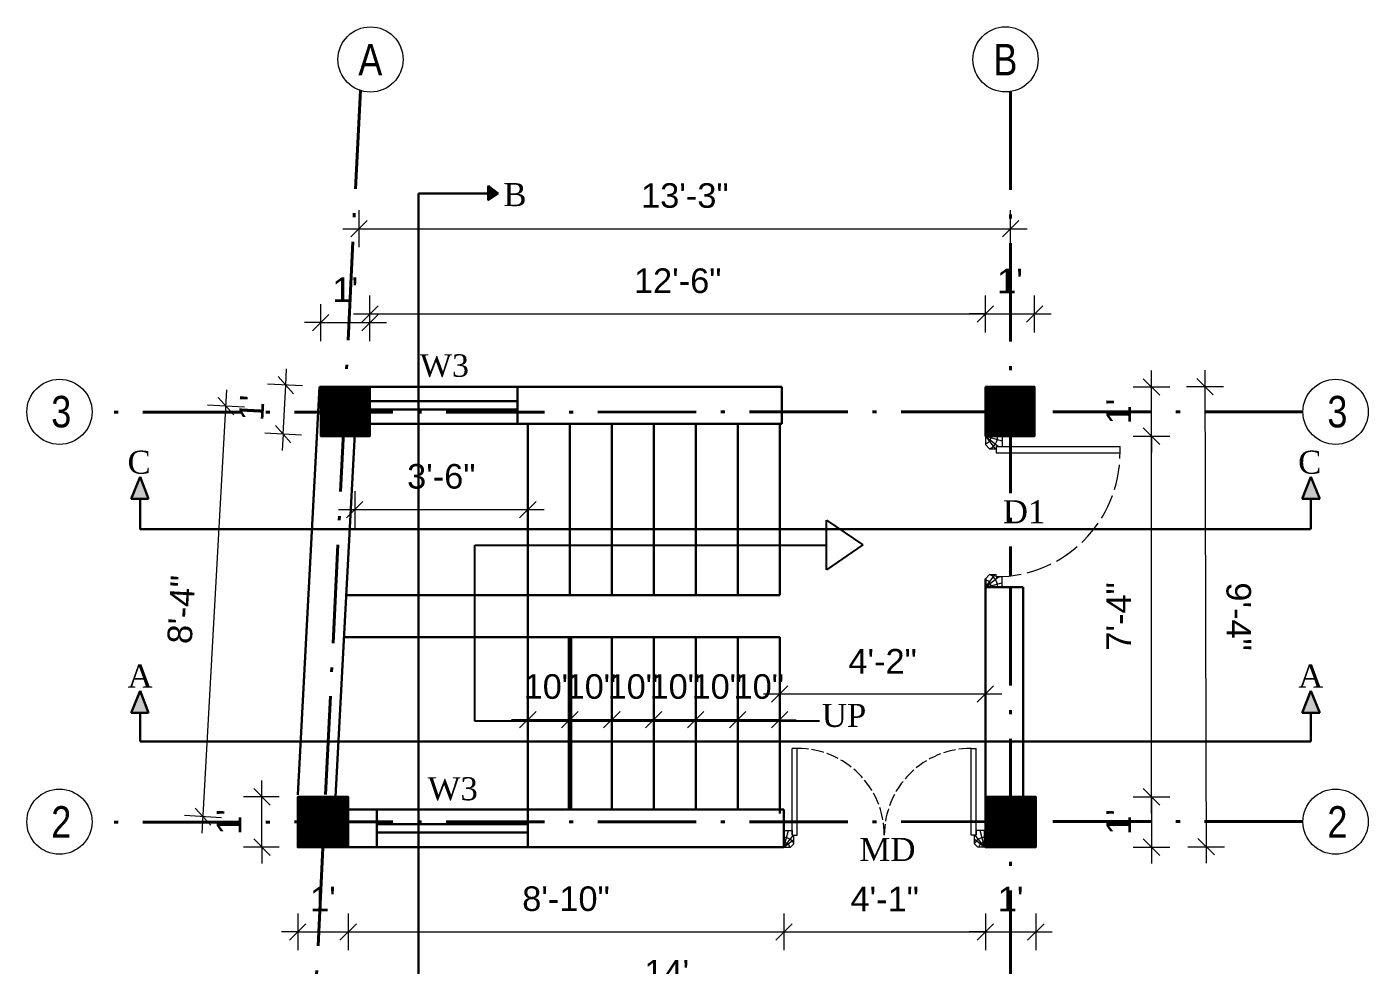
# Model space of a CAD drawing. Header units: inches. Extents: x 45643 to 70559, y -8725 to 1713.
# Drawn here: x 63909.9 to 64237.1, y -4924.6 to -4695.6 of the extents above; entities that cross this region are included whole.
import ezdxf

# ---------------------------------------------------------------- set-up
doc = ezdxf.new("R2010")
doc.units = ezdxf.units.IN
doc.header["$MEASUREMENT"] = 0
for name, pattern in [('ACAD_ISO02W100', [15, 12, -3]), ('ACAD_ISO10W100', [18.5, 12, -3, 0.5, -3]), ('CONTINUA', [0])]:
    doc.linetypes.add(name, pattern=pattern)
for name, color, linetype, lineweight in [('A-Wall', 250, 'Continuous', 40), ('A_Title Text', 105, 'Continuous', 60), ('Dim - internal', 4, 'Continuous', 9), ('Door-window', 150, 'Continuous', 9), ('DW-SEC', 24, 'Continuous', 25), ('ELEVATION', 6, 'Continuous', 30), ('hatch', 30, 'Continuous', 5), ('Text', 7, 'Continuous', 9), ('WALL', 240, 'Continuous', 30)]:
    doc.layers.add(name, color=color, linetype=linetype, lineweight=lineweight)
doc.styles.add('Arial', font='arial.ttf')
doc.styles.add('DIM', font='', dxfattribs={"height": 100})
doc.styles.get("Standard").update_dxf_attribs({"font": 'times.ttf'})
doc.styles.get('DIM').set_extended_font_data('VNI-Helve-Condense')
doc.dimstyles.new('Sudeep', dxfattribs={"dimtxt": 6, "dimasz": 4, "dimexe": 4.5, "dimexo": 4.5, "dimgap": 5, "dimtad": 1, "dimdec": 0, "dimlunit": 4, "dimtxsty": 'Arial', "dimblk": 'OBLIQUE', "dimcen": 250, "dimdle": 4, "dimclrd": 86, "dimclre": 5, "dimclrt": 1, "dimadec": 0, "dimazin": 0, "dimtfac": 1, "dimtdec": 0, "dimtix": 1, "dimtmove": 1, "dimatfit": 3, "dimldrblk": 'OBLIQUE', "dimfxl": 4.5, "dimfxlon": 1, "dimfrac": 2, "dimlwd": 15, "dimlwe": 13, "dimarcsym": 0})

# ---------------------------------------------------------------- blocks, each defined once
blk = doc.blocks.new("D 3'")
at = {"layer": 'Door-window', "linetype": 'Continuous', "ltscale": 0.25}
for p, q in [((3749.64, -16740.96), (3749.64, -16711.46)), ((3751.14, -16711.46), (3749.64, -16711.46)), ((3751.14, -16740.96), (3751.14, -16711.46)), ((3747.14, -16743.51), (3747.14, -16739.51)), ((3747.14, -16739.51), (3749.64, -16739.51)), ((3749.64, -16740.96), (3751.14, -16740.96)), ((3750.14, -16742.51), (3750.14, -16740.96)), ((3780.14, -16742.51), (3780.14, -16740.96)), ((3780.64, -16740.96), (3780.14, -16740.96)), ((3783.14, -16739.51), (3780.64, -16739.51)), ((3780.64, -16739.51), (3780.64, -16740.96)), ((3783.14, -16743.51), (3783.14, -16739.51)), ((3747.14, -16743.51), (3749.14, -16743.51)), ((3749.14, -16743.51), (3750.14, -16742.51)), ((3781.14, -16743.51), (3780.14, -16742.51)), ((3783.14, -16743.51), (3781.14, -16743.51))]:
    blk.add_line(p, q, dxfattribs=at)
at = {"layer": 'Door-window', "linetype": 'ACAD_ISO02W100', "ltscale": 0.5}
blk.add_arc((3751.14, -16740.96), 29.5, 0, 90, dxfattribs=at)
at = {"layer": 'hatch', "color": 8}
for p, q in [((3747.14, -16743.51), (3748.23, -16739.5)), ((3747.14, -16743.51), (3749.64, -16740.37)), ((3747.14, -16743.51), (3750.14, -16741.17)), ((3783.14, -16743.51), (3780.14, -16741.17)), ((3783.14, -16743.51), (3780.64, -16740.37)), ((3783.14, -16743.51), (3782.06, -16739.5))]:
    blk.add_line(p, q, dxfattribs=at)
for centre, radius, start, end in [((3747.4, -16743.58), 2.93, 20.9872, 95.0825), ((3782.88, -16743.58), 2.93, 84.9175, 159.0128), ((3747.43, -16743.63), 1.42, 5.1372, 101.4864), ((3782.86, -16743.63), 1.42, 78.5136, 174.8628)]:
    blk.add_arc(centre, radius, start, end, dxfattribs=at)
blk = doc.blocks.new('A$C6FA92B9D')
at = {"layer": 'Door-window', "linetype": 'Continuous', "ltscale": 0.25}
for p, q in [((20.8, 46), (0, 46)), ((0, 44.8), (0, 46)), ((19.64, 48), (19.64, 46)), ((23.64, 48), (19.64, 48)), ((23.64, 48), (19.64, 48)), ((19.64, 46), (20.8, 46)), ((20.8, 46), (20.8, 45.6)), ((20.8, 46), (20.8, 44.8)), ((22.84, 45.6), (20.8, 45.6)), ((23.64, 46.4), (22.84, 45.6)), ((23.64, 48), (23.64, 46.4)), ((20.8, 44.8), (0, 44.8)), ((20.8, 3.2), (0, 3.2)), ((0, 3.2), (0, 2)), ((20.8, 2), (0, 2)), ((19.64, 2), (20.8, 2)), ((19.64, 0), (19.64, 2)), ((23.64, 0), (19.64, 0)), ((23.64, 0), (19.64, 0)), ((20.8, 2), (20.8, 3.2)), ((20.8, 2), (20.8, 2.4)), ((22.84, 2.4), (20.8, 2.4)), ((23.64, 1.6), (22.84, 2.4)), ((23.64, 0), (23.64, 1.6))]:
    blk.add_line(p, q, dxfattribs=at)
at = {"layer": 'Door-window', "linetype": 'ACAD_ISO02W100', "ltscale": 0.25}
for centre, start, end in [((20.8, 44.8), 180, 270), ((20.8, 3.2), 90, 180)]:
    blk.add_arc(centre, 20.8, start, end, dxfattribs=at)
at = {"layer": 'hatch', "color": 8}
for p, q in [((23.64, 48), (19.64, 46.92)), ((23.64, 48), (20.8, 45.74)), ((23.64, 48), (21.77, 45.6)), ((23.64, 0), (19.64, 1.08)), ((23.64, 0), (20.8, 2.26)), ((23.64, 0), (21.77, 2.4))]:
    blk.add_line(p, q, dxfattribs=at)
for centre, radius, start, end in [((23.7, 47.79), 2.35, 174.9175, 249.0128), ((23.74, 47.77), 1.13, 168.5136, 264.8628), ((23.7, 0.21), 2.35, 110.9872, 185.0825), ((23.74, 0.23), 1.13, 95.1372, 191.4864)]:
    blk.add_arc(centre, radius, start, end, dxfattribs=at)
blk = doc.blocks.new('_Oblique')
at = {"color": 0, "linetype": 'ByBlock', "lineweight": -2}
blk.add_line((-0.5, -0.5), (0.5, 0.5), dxfattribs=at)
blk = doc.blocks.new('*D1093')
at = {"layer": 'A_Title Text', "color": 86, "lineweight": 15, "transparency": 16777216}
for p, q in [((62732.75, -4946.24), (62732.75, -4942.24)), ((62732.75, -4958.53), (62732.75, -4946.24)), ((62732.75, -4958.53), (62732.75, -4962.53))]:
    blk.add_line(p, q, dxfattribs=at)
at = {"layer": 'A_Title Text', "color": 5, "lineweight": 13, "transparency": 16777216}
for p, q in [((62737, -4946.24), (62728.25, -4946.24)), ((62737, -4958.53), (62728.25, -4958.53))]:
    blk.add_line(p, q, dxfattribs=at)
at = {"layer": 'Defpoints', "color": 0, "transparency": 16777216}
for p in [(62732.75, -4946.24), (62741.5, -4946.24), (62741.5, -4958.53)]:
    blk.add_point(p, dxfattribs=at)
at = {"layer": 'A_Title Text', "color": 86, "lineweight": 15, "transparency": 16777216, "xscale": 4, "yscale": 4, "zscale": 4}
for p, rotation in [((62732.75, -4946.24), 270), ((62732.75, -4958.53), 90)]:
    blk.add_blockref('_Oblique', p, dxfattribs=dict(at, rotation=rotation))
at = {"layer": 'A_Title Text', "color": 1, "transparency": 16777216, "insert": (62724.74, -4952.38), "char_height": 6, "attachment_point": 5, "rotation": 90, "style": 'Arial'}
blk.add_mtext("1'", dxfattribs=at)
blk = doc.blocks.new('*D1094')
at = {"layer": 'A_Title Text', "color": 86, "lineweight": 15, "transparency": 16777216}
blk.add_line((62718.15, -4955.08), (62724.21, -4846.95), dxfattribs=at)
at = {"layer": 'A_Title Text', "color": 5, "lineweight": 13, "transparency": 16777216}
for p, q in [((62728.48, -4851.19), (62719.5, -4850.69)), ((62722.87, -4951.34), (62713.88, -4950.83))]:
    blk.add_line(p, q, dxfattribs=at)
at = {"layer": 'Defpoints', "color": 0, "transparency": 16777216}
for p in [(62723.99, -4850.94), (62747.11, -4852.24), (62741.5, -4952.38)]:
    blk.add_point(p, dxfattribs=at)
at = {"layer": 'A_Title Text', "color": 86, "lineweight": 15, "transparency": 16777216, "xscale": 4, "yscale": 4, "zscale": 4}
for p, rotation in [((62723.99, -4850.94), 86.79162191702102), ((62718.38, -4951.09), 266.791621917021)]:
    blk.add_blockref('_Oblique', p, dxfattribs=dict(at, rotation=rotation))
at = {"layer": 'A_Title Text', "color": 1, "transparency": 16777216, "insert": (62713.13, -4900.56), "char_height": 6, "attachment_point": 5, "rotation": 86.7916, "style": 'Arial'}
blk.add_mtext('8\'-4"', dxfattribs=at)
blk = doc.blocks.new('*D1095')
at = {"layer": 'A_Title Text', "color": 5, "lineweight": 13, "transparency": 16777216}
for p, q in [((62756.46, -4812.13), (62756.46, -4803.13)), ((62915.38, -4812.13), (62915.38, -4803.13))]:
    blk.add_line(p, q, dxfattribs=at)
at = {"layer": 'A_Title Text', "color": 86, "lineweight": 15, "transparency": 16777216}
blk.add_line((62752.46, -4807.63), (62919.38, -4807.63), dxfattribs=at)
at = {"layer": 'Defpoints', "color": 0, "transparency": 16777216}
for p in [(62915.38, -4807.63), (62756.46, -4838), (62915.38, -4838)]:
    blk.add_point(p, dxfattribs=at)
at = {"layer": 'A_Title Text', "color": 86, "lineweight": 15, "transparency": 16777216, "xscale": 4, "yscale": 4, "zscale": 4, "rotation": 180}
blk.add_blockref('_Oblique', (62756.46, -4807.63), dxfattribs=at)
at = {"layer": 'A_Title Text', "color": 86, "lineweight": 15, "transparency": 16777216, "xscale": 4, "yscale": 4, "zscale": 4}
blk.add_blockref('_Oblique', (62915.38, -4807.63), dxfattribs=at)
at = {"layer": 'A_Title Text', "color": 1, "transparency": 16777216, "insert": (62835.92, -4799.56), "char_height": 6, "attachment_point": 5, "style": 'Arial'}
blk.add_mtext('13\'-3"', dxfattribs=at)
blk = doc.blocks.new('*D1096')
at = {"layer": 'A_Title Text', "color": 86, "lineweight": 15, "transparency": 16777216}
for p, q in [((62949.74, -4946.24), (62949.74, -4942.24)), ((62949.74, -4946.24), (62949.74, -4958.53)), ((62949.74, -4958.53), (62949.74, -4962.53))]:
    blk.add_line(p, q, dxfattribs=at)
at = {"layer": 'A_Title Text', "color": 5, "lineweight": 13, "transparency": 16777216}
for p, q in [((62945.24, -4946.24), (62954.24, -4946.24)), ((62945.24, -4958.53), (62954.24, -4958.53))]:
    blk.add_line(p, q, dxfattribs=at)
at = {"layer": 'Defpoints', "color": 0, "transparency": 16777216}
for p in [(62921.52, -4946.24), (62921.52, -4958.53), (62949.74, -4958.53)]:
    blk.add_point(p, dxfattribs=at)
at = {"layer": 'A_Title Text', "color": 86, "lineweight": 15, "transparency": 16777216, "xscale": 4, "yscale": 4, "zscale": 4}
for p, rotation in [((62949.74, -4946.24), 270), ((62949.74, -4958.53), 90)]:
    blk.add_blockref('_Oblique', p, dxfattribs=dict(at, rotation=rotation))
at = {"layer": 'A_Title Text', "color": 1, "transparency": 16777216, "insert": (62941.73, -4952.38), "char_height": 6, "attachment_point": 5, "rotation": 90, "style": 'Arial'}
blk.add_mtext("1'", dxfattribs=at)
blk = doc.blocks.new('*D1097')
at = {"layer": 'A_Title Text', "color": 5, "lineweight": 13, "transparency": 16777216}
for p, q in [((62741.5, -4974.7), (62741.5, -4983.7)), ((62753.79, -4974.7), (62753.79, -4983.7))]:
    blk.add_line(p, q, dxfattribs=at)
at = {"layer": 'A_Title Text', "color": 86, "lineweight": 15, "transparency": 16777216}
for p, q in [((62741.5, -4979.2), (62737.5, -4979.2)), ((62741.5, -4979.2), (62753.79, -4979.2)), ((62753.79, -4979.2), (62757.79, -4979.2))]:
    blk.add_line(p, q, dxfattribs=at)
at = {"layer": 'Defpoints', "color": 0, "transparency": 16777216}
for p in [(62741.5, -4958.53), (62753.79, -4958.53), (62753.79, -4979.2)]:
    blk.add_point(p, dxfattribs=at)
at = {"layer": 'A_Title Text', "color": 86, "lineweight": 15, "transparency": 16777216, "xscale": 4, "yscale": 4, "zscale": 4}
blk.add_blockref('_Oblique', (62741.5, -4979.2), dxfattribs=at)
at = {"layer": 'A_Title Text', "color": 86, "lineweight": 15, "transparency": 16777216, "xscale": 4, "yscale": 4, "zscale": 4, "rotation": 180}
blk.add_blockref('_Oblique', (62753.79, -4979.2), dxfattribs=at)
at = {"layer": 'A_Title Text', "color": 1, "transparency": 16777216, "insert": (62747.64, -4971.19), "char_height": 6, "attachment_point": 5, "style": 'Arial'}
blk.add_mtext("1'", dxfattribs=at)
blk = doc.blocks.new('*D1098')
at = {"layer": 'A_Title Text', "color": 5, "lineweight": 13, "transparency": 16777216}
for p, q in [((62753.79, -4974.7), (62753.79, -4983.7)), ((62860.08, -4974.7), (62860.08, -4983.7))]:
    blk.add_line(p, q, dxfattribs=at)
at = {"layer": 'A_Title Text', "color": 86, "lineweight": 15, "transparency": 16777216}
blk.add_line((62749.79, -4979.2), (62864.08, -4979.2), dxfattribs=at)
at = {"layer": 'Defpoints', "color": 0, "transparency": 16777216}
for p in [(62753.79, -4958.53), (62860.08, -4958.53), (62860.08, -4979.2)]:
    blk.add_point(p, dxfattribs=at)
at = {"layer": 'A_Title Text', "color": 86, "lineweight": 15, "transparency": 16777216, "xscale": 4, "yscale": 4, "zscale": 4, "rotation": 180}
blk.add_blockref('_Oblique', (62753.79, -4979.2), dxfattribs=at)
at = {"layer": 'A_Title Text', "color": 86, "lineweight": 15, "transparency": 16777216, "xscale": 4, "yscale": 4, "zscale": 4}
blk.add_blockref('_Oblique', (62860.08, -4979.2), dxfattribs=at)
at = {"layer": 'A_Title Text', "color": 1, "transparency": 16777216, "insert": (62806.93, -4971.14), "char_height": 6, "attachment_point": 5, "style": 'Arial'}
blk.add_mtext('8\'-10"', dxfattribs=at)
blk = doc.blocks.new('*D1099')
at = {"layer": 'A_Title Text', "color": 5, "lineweight": 13, "transparency": 16777216}
for p, q in [((62860.08, -4974.7), (62860.08, -4983.7)), ((62909.23, -4974.7), (62909.23, -4983.7))]:
    blk.add_line(p, q, dxfattribs=at)
at = {"layer": 'A_Title Text', "color": 86, "lineweight": 15, "transparency": 16777216}
blk.add_line((62856.08, -4979.2), (62913.23, -4979.2), dxfattribs=at)
at = {"layer": 'Defpoints', "color": 0, "transparency": 16777216}
for p in [(62860.08, -4958.53), (62909.23, -4958.53), (62909.23, -4979.2)]:
    blk.add_point(p, dxfattribs=at)
at = {"layer": 'A_Title Text', "color": 86, "lineweight": 15, "transparency": 16777216, "xscale": 4, "yscale": 4, "zscale": 4, "rotation": 180}
blk.add_blockref('_Oblique', (62860.08, -4979.2), dxfattribs=at)
at = {"layer": 'A_Title Text', "color": 86, "lineweight": 15, "transparency": 16777216, "xscale": 4, "yscale": 4, "zscale": 4}
blk.add_blockref('_Oblique', (62909.23, -4979.2), dxfattribs=at)
at = {"layer": 'A_Title Text', "color": 1, "transparency": 16777216, "insert": (62884.66, -4971.19), "char_height": 6, "attachment_point": 5, "style": 'Arial'}
blk.add_mtext('4\'-1"', dxfattribs=at)
blk = doc.blocks.new('*D1100')
at = {"layer": 'A_Title Text', "color": 5, "lineweight": 13, "transparency": 16777216}
for p, q in [((62909.23, -4974.7), (62909.23, -4983.7)), ((62921.52, -4974.7), (62921.52, -4983.7))]:
    blk.add_line(p, q, dxfattribs=at)
at = {"layer": 'A_Title Text', "color": 86, "lineweight": 15, "transparency": 16777216}
for p, q in [((62909.23, -4979.2), (62905.23, -4979.2)), ((62909.23, -4979.2), (62921.52, -4979.2)), ((62921.52, -4979.2), (62925.52, -4979.2))]:
    blk.add_line(p, q, dxfattribs=at)
at = {"layer": 'Defpoints', "color": 0, "transparency": 16777216}
for p in [(62909.23, -4958.53), (62921.52, -4958.53), (62921.52, -4979.2)]:
    blk.add_point(p, dxfattribs=at)
at = {"layer": 'A_Title Text', "color": 86, "lineweight": 15, "transparency": 16777216, "xscale": 4, "yscale": 4, "zscale": 4}
blk.add_blockref('_Oblique', (62909.23, -4979.2), dxfattribs=at)
at = {"layer": 'A_Title Text', "color": 86, "lineweight": 15, "transparency": 16777216, "xscale": 4, "yscale": 4, "zscale": 4, "rotation": 180}
blk.add_blockref('_Oblique', (62921.52, -4979.2), dxfattribs=at)
at = {"layer": 'A_Title Text', "color": 1, "transparency": 16777216, "insert": (62915.38, -4971.19), "char_height": 6, "attachment_point": 5, "style": 'Arial'}
blk.add_mtext("1'", dxfattribs=at)
blk = doc.blocks.new('*D1101')
at = {"layer": 'A_Title Text', "color": 5, "lineweight": 13, "transparency": 16777216}
for p, q in [((62747.64, -4992.55), (62747.64, -5001.55)), ((62915.38, -4992.55), (62915.38, -5001.55))]:
    blk.add_line(p, q, dxfattribs=at)
at = {"layer": 'A_Title Text', "color": 86, "lineweight": 15, "transparency": 16777216}
blk.add_line((62919.38, -4997.05), (62743.64, -4997.05), dxfattribs=at)
at = {"layer": 'Defpoints', "color": 0, "transparency": 16777216}
for p in [(62747.64, -4958.53), (62915.38, -4958.53), (62747.64, -4997.05)]:
    blk.add_point(p, dxfattribs=at)
at = {"layer": 'A_Title Text', "color": 86, "lineweight": 15, "transparency": 16777216, "xscale": 4, "yscale": 4, "zscale": 4, "rotation": 180.0000000000006}
blk.add_blockref('_Oblique', (62747.64, -4997.05), dxfattribs=at)
at = {"layer": 'A_Title Text', "color": 86, "lineweight": 15, "transparency": 16777216, "xscale": 4, "yscale": 4, "zscale": 4}
blk.add_blockref('_Oblique', (62915.38, -4997.05), dxfattribs=at)
at = {"layer": 'A_Title Text', "color": 1, "transparency": 16777216, "insert": (62831.51, -4989.04), "char_height": 6, "attachment_point": 5, "style": 'Arial'}
blk.add_mtext("14'", dxfattribs=at)
blk = doc.blocks.new('*D1102')
at = {"layer": 'A_Title Text', "color": 5, "lineweight": 13, "transparency": 16777216}
for p, q in [((62859.06, -4921.18), (62859.06, -4916.68)), ((62909.23, -4921.18), (62909.23, -4916.68))]:
    blk.add_line(p, q, dxfattribs=at)
at = {"layer": 'A_Title Text', "color": 86, "lineweight": 15, "transparency": 16777216}
blk.add_line((62913.23, -4921.18), (62855.06, -4921.18), dxfattribs=at)
at = {"layer": 'Defpoints', "color": 0, "transparency": 16777216}
for p in [(62859.06, -4921.18), (62859.06, -4921.18), (62909.23, -4921.18)]:
    blk.add_point(p, dxfattribs=at)
at = {"layer": 'A_Title Text', "color": 86, "lineweight": 15, "transparency": 16777216, "xscale": 4, "yscale": 4, "zscale": 4, "rotation": 180}
blk.add_blockref('_Oblique', (62859.06, -4921.18), dxfattribs=at)
at = {"layer": 'A_Title Text', "color": 86, "lineweight": 15, "transparency": 16777216, "xscale": 4, "yscale": 4, "zscale": 4}
blk.add_blockref('_Oblique', (62909.23, -4921.18), dxfattribs=at)
at = {"layer": 'A_Title Text', "color": 1, "transparency": 16777216, "insert": (62884.15, -4913.17), "char_height": 6, "attachment_point": 5, "style": 'Arial'}
blk.add_mtext('4\'-2"', dxfattribs=at)
blk = doc.blocks.new('*D1087')
at = {"layer": 'A_Title Text', "color": 5, "lineweight": 13, "transparency": 16777216}
for p, q in [((62848.82, -4927.44), (62848.82, -4922.94)), ((62859.06, -4927.44), (62859.06, -4922.94))]:
    blk.add_line(p, q, dxfattribs=at)
at = {"layer": 'A_Title Text', "color": 86, "lineweight": 15, "transparency": 16777216}
for p, q in [((62848.82, -4927.44), (62844.82, -4927.44)), ((62859.06, -4927.44), (62848.82, -4927.44)), ((62859.06, -4927.44), (62863.06, -4927.44))]:
    blk.add_line(p, q, dxfattribs=at)
at = {"layer": 'Defpoints', "color": 0, "transparency": 16777216}
for p in [(62848.82, -4927.44), (62848.82, -4927.44), (62859.06, -4927.44)]:
    blk.add_point(p, dxfattribs=at)
at = {"layer": 'A_Title Text', "color": 86, "lineweight": 15, "transparency": 16777216, "xscale": 4, "yscale": 4, "zscale": 4}
blk.add_blockref('_Oblique', (62848.82, -4927.44), dxfattribs=at)
at = {"layer": 'A_Title Text', "color": 86, "lineweight": 15, "transparency": 16777216, "xscale": 4, "yscale": 4, "zscale": 4, "rotation": 180}
blk.add_blockref('_Oblique', (62859.06, -4927.44), dxfattribs=at)
at = {"layer": 'A_Title Text', "color": 1, "transparency": 16777216, "insert": (62853.94, -4919.37), "char_height": 6, "attachment_point": 5, "style": 'Arial'}
blk.add_mtext('10"', dxfattribs=at)
blk = doc.blocks.new('*D1088')
at = {"layer": 'A_Title Text', "color": 5, "lineweight": 13, "transparency": 16777216}
for p, q in [((62838.58, -4927.44), (62838.58, -4922.94)), ((62848.82, -4927.44), (62848.82, -4922.94))]:
    blk.add_line(p, q, dxfattribs=at)
at = {"layer": 'A_Title Text', "color": 86, "lineweight": 15, "transparency": 16777216}
for p, q in [((62838.58, -4927.44), (62834.58, -4927.44)), ((62848.82, -4927.44), (62838.58, -4927.44)), ((62848.82, -4927.44), (62852.82, -4927.44))]:
    blk.add_line(p, q, dxfattribs=at)
at = {"layer": 'Defpoints', "color": 0, "transparency": 16777216}
for p in [(62838.58, -4927.44), (62838.58, -4928.59), (62848.82, -4927.44)]:
    blk.add_point(p, dxfattribs=at)
at = {"layer": 'A_Title Text', "color": 86, "lineweight": 15, "transparency": 16777216, "xscale": 4, "yscale": 4, "zscale": 4}
blk.add_blockref('_Oblique', (62838.58, -4927.44), dxfattribs=at)
at = {"layer": 'A_Title Text', "color": 86, "lineweight": 15, "transparency": 16777216, "xscale": 4, "yscale": 4, "zscale": 4, "rotation": 180}
blk.add_blockref('_Oblique', (62848.82, -4927.44), dxfattribs=at)
at = {"layer": 'A_Title Text', "color": 1, "transparency": 16777216, "insert": (62843.7, -4919.37), "char_height": 6, "attachment_point": 5, "style": 'Arial'}
blk.add_mtext('10"', dxfattribs=at)
blk = doc.blocks.new('*D1089')
at = {"layer": 'A_Title Text', "color": 5, "lineweight": 13, "transparency": 16777216}
for p, q in [((62828.34, -4927.44), (62828.34, -4922.94)), ((62838.58, -4927.44), (62838.58, -4922.94))]:
    blk.add_line(p, q, dxfattribs=at)
at = {"layer": 'A_Title Text', "color": 86, "lineweight": 15, "transparency": 16777216}
for p, q in [((62828.34, -4927.44), (62824.34, -4927.44)), ((62838.58, -4927.44), (62828.34, -4927.44)), ((62838.58, -4927.44), (62842.58, -4927.44))]:
    blk.add_line(p, q, dxfattribs=at)
at = {"layer": 'Defpoints', "color": 0, "transparency": 16777216}
for p in [(62828.34, -4927.44), (62828.34, -4928.59), (62838.58, -4928.59)]:
    blk.add_point(p, dxfattribs=at)
at = {"layer": 'A_Title Text', "color": 86, "lineweight": 15, "transparency": 16777216, "xscale": 4, "yscale": 4, "zscale": 4}
blk.add_blockref('_Oblique', (62828.34, -4927.44), dxfattribs=at)
at = {"layer": 'A_Title Text', "color": 86, "lineweight": 15, "transparency": 16777216, "xscale": 4, "yscale": 4, "zscale": 4, "rotation": 180}
blk.add_blockref('_Oblique', (62838.58, -4927.44), dxfattribs=at)
at = {"layer": 'A_Title Text', "color": 1, "transparency": 16777216, "insert": (62833.46, -4919.37), "char_height": 6, "attachment_point": 5, "style": 'Arial'}
blk.add_mtext('10"', dxfattribs=at)
blk = doc.blocks.new('*D1090')
at = {"layer": 'A_Title Text', "color": 5, "lineweight": 13, "transparency": 16777216}
for p, q in [((62818.1, -4927.44), (62818.1, -4922.94)), ((62828.34, -4927.44), (62828.34, -4922.94))]:
    blk.add_line(p, q, dxfattribs=at)
at = {"layer": 'A_Title Text', "color": 86, "lineweight": 15, "transparency": 16777216}
for p, q in [((62818.1, -4927.44), (62814.1, -4927.44)), ((62828.34, -4927.44), (62818.1, -4927.44)), ((62828.34, -4927.44), (62832.34, -4927.44))]:
    blk.add_line(p, q, dxfattribs=at)
at = {"layer": 'Defpoints', "color": 0, "transparency": 16777216}
for p in [(62818.1, -4927.44), (62818.1, -4928.59), (62828.34, -4928.59)]:
    blk.add_point(p, dxfattribs=at)
at = {"layer": 'A_Title Text', "color": 86, "lineweight": 15, "transparency": 16777216, "xscale": 4, "yscale": 4, "zscale": 4}
blk.add_blockref('_Oblique', (62818.1, -4927.44), dxfattribs=at)
at = {"layer": 'A_Title Text', "color": 86, "lineweight": 15, "transparency": 16777216, "xscale": 4, "yscale": 4, "zscale": 4, "rotation": 180}
blk.add_blockref('_Oblique', (62828.34, -4927.44), dxfattribs=at)
at = {"layer": 'A_Title Text', "color": 1, "transparency": 16777216, "insert": (62823.22, -4919.37), "char_height": 6, "attachment_point": 5, "style": 'Arial'}
blk.add_mtext('10"', dxfattribs=at)
blk = doc.blocks.new('*D1091')
at = {"layer": 'A_Title Text', "color": 5, "lineweight": 13, "transparency": 16777216}
for p, q in [((62807.86, -4927.44), (62807.86, -4922.94)), ((62818.1, -4927.44), (62818.1, -4922.94))]:
    blk.add_line(p, q, dxfattribs=at)
at = {"layer": 'A_Title Text', "color": 86, "lineweight": 15, "transparency": 16777216}
for p, q in [((62807.86, -4927.44), (62803.86, -4927.44)), ((62818.1, -4927.44), (62807.86, -4927.44)), ((62818.1, -4927.44), (62822.1, -4927.44))]:
    blk.add_line(p, q, dxfattribs=at)
at = {"layer": 'Defpoints', "color": 0, "transparency": 16777216}
for p in [(62807.86, -4927.44), (62807.86, -4928.59), (62818.1, -4928.59)]:
    blk.add_point(p, dxfattribs=at)
at = {"layer": 'A_Title Text', "color": 86, "lineweight": 15, "transparency": 16777216, "xscale": 4, "yscale": 4, "zscale": 4}
blk.add_blockref('_Oblique', (62807.86, -4927.44), dxfattribs=at)
at = {"layer": 'A_Title Text', "color": 86, "lineweight": 15, "transparency": 16777216, "xscale": 4, "yscale": 4, "zscale": 4, "rotation": 180}
blk.add_blockref('_Oblique', (62818.1, -4927.44), dxfattribs=at)
at = {"layer": 'A_Title Text', "color": 1, "transparency": 16777216, "insert": (62812.98, -4919.37), "char_height": 6, "attachment_point": 5, "style": 'Arial'}
blk.add_mtext('10"', dxfattribs=at)
blk = doc.blocks.new('*D1092')
at = {"layer": 'A_Title Text', "color": 5, "lineweight": 13, "transparency": 16777216}
for p, q in [((62797.62, -4927.44), (62797.62, -4922.94)), ((62807.86, -4927.44), (62807.86, -4922.94))]:
    blk.add_line(p, q, dxfattribs=at)
at = {"layer": 'A_Title Text', "color": 86, "lineweight": 15, "transparency": 16777216}
for p, q in [((62797.62, -4927.44), (62793.62, -4927.44)), ((62807.86, -4927.44), (62797.62, -4927.44)), ((62807.86, -4927.44), (62811.86, -4927.44))]:
    blk.add_line(p, q, dxfattribs=at)
at = {"layer": 'Defpoints', "color": 0, "transparency": 16777216}
for p in [(62797.62, -4927.44), (62797.62, -4928.59), (62807.86, -4928.59)]:
    blk.add_point(p, dxfattribs=at)
at = {"layer": 'A_Title Text', "color": 86, "lineweight": 15, "transparency": 16777216, "xscale": 4, "yscale": 4, "zscale": 4}
blk.add_blockref('_Oblique', (62797.62, -4927.44), dxfattribs=at)
at = {"layer": 'A_Title Text', "color": 86, "lineweight": 15, "transparency": 16777216, "xscale": 4, "yscale": 4, "zscale": 4, "rotation": 180}
blk.add_blockref('_Oblique', (62807.86, -4927.44), dxfattribs=at)
at = {"layer": 'A_Title Text', "color": 1, "transparency": 16777216, "insert": (62802.74, -4919.37), "char_height": 6, "attachment_point": 5, "style": 'Arial'}
blk.add_mtext('10"', dxfattribs=at)
blk = doc.blocks.new('*D1103')
at = {"layer": 'A_Title Text', "color": 5, "lineweight": 13, "transparency": 16777216}
for p, q in [((62747.11, -4835.03), (62747.11, -4826.03)), ((62759.11, -4835.03), (62759.11, -4826.03))]:
    blk.add_line(p, q, dxfattribs=at)
at = {"layer": 'A_Title Text', "color": 86, "lineweight": 15, "transparency": 16777216}
for p, q in [((62747.11, -4830.53), (62743.11, -4830.53)), ((62747.11, -4830.53), (62759.11, -4830.53)), ((62759.11, -4830.53), (62763.11, -4830.53))]:
    blk.add_line(p, q, dxfattribs=at)
at = {"layer": 'Defpoints', "color": 0, "transparency": 16777216}
for p in [(62759.11, -4830.53), (62747.11, -4846.24), (62759.11, -4846.24)]:
    blk.add_point(p, dxfattribs=at)
at = {"layer": 'A_Title Text', "color": 86, "lineweight": 15, "transparency": 16777216, "xscale": 4, "yscale": 4, "zscale": 4}
blk.add_blockref('_Oblique', (62747.11, -4830.53), dxfattribs=at)
at = {"layer": 'A_Title Text', "color": 86, "lineweight": 15, "transparency": 16777216, "xscale": 4, "yscale": 4, "zscale": 4, "rotation": 180}
blk.add_blockref('_Oblique', (62759.11, -4830.53), dxfattribs=at)
at = {"layer": 'A_Title Text', "color": 1, "transparency": 16777216, "insert": (62753.11, -4822.52), "char_height": 6, "attachment_point": 5, "style": 'Arial'}
blk.add_mtext("1'", dxfattribs=at)
blk = doc.blocks.new('*D1104')
at = {"layer": 'A_Title Text', "color": 5, "lineweight": 13, "transparency": 16777216}
for p, q in [((62759.11, -4832.91), (62759.11, -4823.91)), ((62909.23, -4832.91), (62909.23, -4823.91))]:
    blk.add_line(p, q, dxfattribs=at)
at = {"layer": 'A_Title Text', "color": 86, "lineweight": 15, "transparency": 16777216}
blk.add_line((62755.11, -4828.41), (62913.23, -4828.41), dxfattribs=at)
at = {"layer": 'Defpoints', "color": 0, "transparency": 16777216}
for p in [(62909.23, -4828.41), (62759.11, -4846.24), (62909.23, -4846.24)]:
    blk.add_point(p, dxfattribs=at)
at = {"layer": 'A_Title Text', "color": 86, "lineweight": 15, "transparency": 16777216, "xscale": 4, "yscale": 4, "zscale": 4, "rotation": 180}
blk.add_blockref('_Oblique', (62759.11, -4828.41), dxfattribs=at)
at = {"layer": 'A_Title Text', "color": 86, "lineweight": 15, "transparency": 16777216, "xscale": 4, "yscale": 4, "zscale": 4}
blk.add_blockref('_Oblique', (62909.23, -4828.41), dxfattribs=at)
at = {"layer": 'A_Title Text', "color": 1, "transparency": 16777216, "insert": (62834.17, -4820.35), "char_height": 6, "attachment_point": 5, "style": 'Arial'}
blk.add_mtext('12\'-6"', dxfattribs=at)
blk = doc.blocks.new('*D1105')
at = {"layer": 'A_Title Text', "color": 5, "lineweight": 13, "transparency": 16777216}
for p, q in [((62909.23, -4832.91), (62909.23, -4823.91)), ((62921.23, -4832.91), (62921.23, -4823.91))]:
    blk.add_line(p, q, dxfattribs=at)
at = {"layer": 'A_Title Text', "color": 86, "lineweight": 15, "transparency": 16777216}
for p, q in [((62909.23, -4828.41), (62905.23, -4828.41)), ((62909.23, -4828.41), (62921.23, -4828.41)), ((62921.23, -4828.41), (62925.23, -4828.41))]:
    blk.add_line(p, q, dxfattribs=at)
at = {"layer": 'Defpoints', "color": 0, "transparency": 16777216}
for p in [(62921.23, -4828.41), (62909.23, -4846.24), (62921.23, -4846.24)]:
    blk.add_point(p, dxfattribs=at)
at = {"layer": 'A_Title Text', "color": 86, "lineweight": 15, "transparency": 16777216, "xscale": 4, "yscale": 4, "zscale": 4}
blk.add_blockref('_Oblique', (62909.23, -4828.41), dxfattribs=at)
at = {"layer": 'A_Title Text', "color": 86, "lineweight": 15, "transparency": 16777216, "xscale": 4, "yscale": 4, "zscale": 4, "rotation": 180}
blk.add_blockref('_Oblique', (62921.23, -4828.41), dxfattribs=at)
at = {"layer": 'A_Title Text', "color": 1, "transparency": 16777216, "insert": (62915.23, -4820.4), "char_height": 6, "attachment_point": 5, "style": 'Arial'}
blk.add_mtext("1'", dxfattribs=at)
blk = doc.blocks.new('*D1106')
at = {"layer": 'A_Title Text', "color": 86, "lineweight": 15, "transparency": 16777216}
for p, q in [((62738.58, -4845.78), (62738.79, -4841.79)), ((62737.94, -4857.75), (62738.58, -4845.78)), ((62737.94, -4857.75), (62737.73, -4861.74))]:
    blk.add_line(p, q, dxfattribs=at)
at = {"layer": 'A_Title Text', "color": 5, "lineweight": 13, "transparency": 16777216}
for p, q in [((62742.62, -4846), (62734.09, -4845.54)), ((62742.44, -4857.99), (62733.45, -4857.51))]:
    blk.add_line(p, q, dxfattribs=at)
at = {"layer": 'Defpoints', "color": 0, "transparency": 16777216}
for p in [(62738.58, -4845.78), (62747.11, -4846.24), (62747.11, -4858.24)]:
    blk.add_point(p, dxfattribs=at)
at = {"layer": 'A_Title Text', "color": 86, "lineweight": 15, "transparency": 16777216, "xscale": 4, "yscale": 4, "zscale": 4}
for p, rotation in [((62738.58, -4845.78), 266.9515310711146), ((62737.94, -4857.75), 86.95153107111462)]:
    blk.add_blockref('_Oblique', p, dxfattribs=dict(at, rotation=rotation))
at = {"layer": 'A_Title Text', "color": 1, "transparency": 16777216, "insert": (62730.26, -4851.34), "char_height": 6, "attachment_point": 5, "rotation": 86.9515, "style": 'Arial'}
blk.add_mtext("1'", dxfattribs=at)
blk = doc.blocks.new('*D1107')
at = {"layer": 'A_Title Text', "color": 5, "lineweight": 13, "transparency": 16777216}
for p, q in [((62755.41, -4871.65), (62755.41, -4880.65)), ((62797.62, -4871.65), (62797.62, -4880.65))]:
    blk.add_line(p, q, dxfattribs=at)
at = {"layer": 'A_Title Text', "color": 86, "lineweight": 15, "transparency": 16777216}
blk.add_line((62751.41, -4876.15), (62801.62, -4876.15), dxfattribs=at)
at = {"layer": 'Defpoints', "color": 0, "transparency": 16777216}
for p in [(62755.41, -4858.24), (62797.62, -4858.24), (62797.62, -4876.15)]:
    blk.add_point(p, dxfattribs=at)
at = {"layer": 'A_Title Text', "color": 86, "lineweight": 15, "transparency": 16777216, "xscale": 4, "yscale": 4, "zscale": 4, "rotation": 180}
blk.add_blockref('_Oblique', (62755.41, -4876.15), dxfattribs=at)
at = {"layer": 'A_Title Text', "color": 86, "lineweight": 15, "transparency": 16777216, "xscale": 4, "yscale": 4, "zscale": 4}
blk.add_blockref('_Oblique', (62797.62, -4876.15), dxfattribs=at)
at = {"layer": 'A_Title Text', "color": 1, "transparency": 16777216, "insert": (62776.51, -4868.08), "char_height": 6, "attachment_point": 5, "style": 'Arial'}
blk.add_mtext('3\'-6"', dxfattribs=at)
blk = doc.blocks.new('*D1108')
at = {"layer": 'A_Title Text', "color": 86, "lineweight": 15, "transparency": 16777216}
blk.add_line((62949.74, -4950.24), (62949.74, -4854.24), dxfattribs=at)
at = {"layer": 'A_Title Text', "color": 5, "lineweight": 13, "transparency": 16777216}
for p, q in [((62945.24, -4858.24), (62954.24, -4858.24)), ((62945.24, -4946.24), (62954.24, -4946.24))]:
    blk.add_line(p, q, dxfattribs=at)
at = {"layer": 'Defpoints', "color": 0, "transparency": 16777216}
for p in [(62921.23, -4858.24), (62949.74, -4858.24), (62921.52, -4946.24)]:
    blk.add_point(p, dxfattribs=at)
at = {"layer": 'A_Title Text', "color": 86, "lineweight": 15, "transparency": 16777216, "xscale": 4, "yscale": 4, "zscale": 4}
for p, rotation in [((62949.74, -4858.24), 90), ((62949.74, -4946.24), 270)]:
    blk.add_blockref('_Oblique', p, dxfattribs=dict(at, rotation=rotation))
at = {"layer": 'A_Title Text', "color": 1, "transparency": 16777216, "insert": (62941.74, -4902.24), "char_height": 6, "attachment_point": 5, "rotation": 90, "style": 'Arial'}
blk.add_mtext('7\'-4"', dxfattribs=at)
blk = doc.blocks.new('*D1109')
at = {"layer": 'A_Title Text', "color": 86, "lineweight": 15, "transparency": 16777216}
for p, q in [((62949.74, -4846.24), (62949.74, -4842.24)), ((62949.74, -4858.24), (62949.74, -4846.24)), ((62949.74, -4858.24), (62949.74, -4862.24))]:
    blk.add_line(p, q, dxfattribs=at)
at = {"layer": 'A_Title Text', "color": 5, "lineweight": 13, "transparency": 16777216}
for p, q in [((62945.24, -4846.24), (62954.24, -4846.24)), ((62945.24, -4858.24), (62954.24, -4858.24))]:
    blk.add_line(p, q, dxfattribs=at)
at = {"layer": 'Defpoints', "color": 0, "transparency": 16777216}
for p in [(62921.23, -4846.24), (62949.74, -4846.24), (62921.23, -4858.24)]:
    blk.add_point(p, dxfattribs=at)
at = {"layer": 'A_Title Text', "color": 86, "lineweight": 15, "transparency": 16777216, "xscale": 4, "yscale": 4, "zscale": 4}
for p, rotation in [((62949.74, -4846.24), 270), ((62949.74, -4858.24), 90)]:
    blk.add_blockref('_Oblique', p, dxfattribs=dict(at, rotation=rotation))
at = {"layer": 'A_Title Text', "color": 1, "transparency": 16777216, "insert": (62941.73, -4852.24), "char_height": 6, "attachment_point": 5, "rotation": 90, "style": 'Arial'}
blk.add_mtext("1'", dxfattribs=at)
blk = doc.blocks.new('*D1110')
at = {"layer": 'A_Title Text', "color": 86, "lineweight": 15, "transparency": 16777216}
blk.add_line((62962.77, -4842.13), (62963.08, -4962.42), dxfattribs=at)
at = {"layer": 'A_Title Text', "color": 5, "lineweight": 13, "transparency": 16777216}
for p, q in [((62958.28, -4846.14), (62967.28, -4846.12)), ((62958.57, -4958.43), (62967.57, -4958.41))]:
    blk.add_line(p, q, dxfattribs=at)
at = {"layer": 'Defpoints', "color": 0, "transparency": 16777216}
for p in [(62921.23, -4846.24), (62921.52, -4958.53), (62963.07, -4958.42)]:
    blk.add_point(p, dxfattribs=at)
at = {"layer": 'A_Title Text', "color": 86, "lineweight": 15, "transparency": 16777216, "xscale": 4, "yscale": 4, "zscale": 4}
for p, rotation in [((62962.78, -4846.13), 90.14695380020993), ((62963.07, -4958.42), 270.1469538002099)]:
    blk.add_blockref('_Oblique', p, dxfattribs=dict(at, rotation=rotation))
at = {"layer": 'A_Title Text', "color": 1, "transparency": 16777216, "insert": (62970.99, -4902.26), "char_height": 6, "attachment_point": 5, "rotation": 270.147, "style": 'Arial'}
blk.add_mtext('9\'-4"', dxfattribs=at)
blk = doc.blocks.new('XV')
at = {"layer": 'ELEVATION'}
h = blk.add_hatch(dxfattribs=at)
h.set_pattern_fill('ANSI31', color=256, style=0)
h.set_pattern_definition([(315, (0, -9815.68838), (-0.08838834765, -0.08838834765), [])])
h.paths.add_polyline_path([(62787.98, -4800.69), (62787.98, -4797.16), (62790.41, -4799.03)])
h = blk.add_hatch(dxfattribs=at)
h.set_pattern_fill('ANSI31', color=256)
h.set_pattern_definition([(45, (35738.78609, 11444.32886), (-0.08838834765, 0.08838834765), [])])
h.paths.add_polyline_path([(62759.11, -4846.24), (62747.11, -4846.24), (62747.11, -4858.24), (62759.11, -4858.24)])
h = blk.add_hatch(dxfattribs=at)
h.set_pattern_fill('ANSI31', color=256)
h.set_pattern_definition([(45, (35900.90962, 11444.32886), (-0.08838834765, 0.08838834765), [])])
h.paths.add_polyline_path([(62921.23, -4846.24), (62909.23, -4846.24), (62909.23, -4858.24), (62921.23, -4858.24)])
for points in [[(62700.83, -4873.53), (62705.1, -4873.53), (62703.04, -4868.17)], [(62988.57, -4868.17), (62986.51, -4873.53), (62990.78, -4873.53)], [(62700.83, -4925.72), (62705.1, -4925.72), (62703.04, -4920.36)], [(62988.57, -4920.36), (62986.51, -4925.72), (62990.78, -4925.72)]]:
    blk.add_hatch(color=256, dxfattribs=at).paths.add_polyline_path(points)
h = blk.add_hatch(dxfattribs=at)
h.set_pattern_fill('ANSI31', color=256, scale=1.024)
h.set_pattern_definition([(45, (35084.97268, 11735.30247), (-0.090509668, 0.090509668), [])])
h.paths.add_polyline_path([(62753.79, -4946.24), (62741.5, -4946.24), (62741.5, -4958.53), (62753.79, -4958.53)])
h = blk.add_hatch(dxfattribs=at)
h.set_pattern_fill('ANSI31', color=256, scale=1.024)
h.set_pattern_definition([(45, (35252.70982, 11735.30247), (-0.090509668, 0.090509668), [])])
h.paths.add_polyline_path([(62921.52, -4946.24), (62909.23, -4946.24), (62909.23, -4958.53), (62921.52, -4958.53)])
at = {"layer": 'A-Wall', "color": 6, "linetype": 'ACAD_ISO10W100', "ltscale": 2}
for p, q in [((62756.78, -4773.88), (62744.46, -5022.9)), ((62915.38, -4774.16), (62915.38, -4892.34)), ((62986.69, -4852.27), (62691.32, -4852.41)), ((62915.38, -4895.1), (62915.38, -5022.88)), ((62986.69, -4952.27), (62691.32, -4952.41))]:
    blk.add_line(p, q, dxfattribs=at)
at = {"layer": 'A_Title Text'}
blk.add_line((62807.86, -4907.3), (62807.86, -4949.31), dxfattribs=at)
at = {"layer": 'DW-SEC'}
for p, q in [((62870.47, -4890.86), (62870.47, -4878.74)), ((62870.47, -4878.74), (62879.35, -4884.76)), ((62784.66, -4927.81), (62784.66, -4884.8)), ((62784.66, -4884.8), (62870.47, -4884.8)), ((62868.72, -4927.81), (62784.66, -4927.81))]:
    blk.add_line(p, q, dxfattribs=at)
blk.add_lwpolyline([(62879.35, -4884.76), (62870.47, -4890.86)], dxfattribs=at)
at = {"layer": 'ELEVATION'}
for p, q in [((62770.92, -4799.03), (62770.92, -5016.65)), ((62770.92, -4799.03), (62787.98, -4799.03)), ((62787.98, -4800.69), (62787.98, -4797.16)), ((62787.98, -4797.16), (62790.41, -4799.03)), ((62790.41, -4799.03), (62787.98, -4800.69)), ((62746.82, -4846.24), (62741.52, -4945.75)), ((62746.82, -4846.24), (62859.59, -4846.24)), ((62759.11, -4846.24), (62759.11, -4855.24)), ((62795.11, -4846.24), (62795.11, -4855.24)), ((62859.59, -4855.24), (62859.59, -4846.24)), ((62759.11, -4849.74), (62795.11, -4849.74)), ((62759.11, -4851.74), (62795.11, -4851.74)), ((62909.23, -4849.24), (62909.23, -4858.24)), ((62755.69, -4853.05), (62750.73, -4946.24)), ((62755.64, -4855.24), (62858.12, -4855.24)), ((62756.12, -4855.24), (62858.12, -4855.24)), ((62756.12, -4855.24), (62859.59, -4855.24)), ((62797.62, -4897.06), (62797.62, -4855.24)), ((62807.86, -4897.06), (62807.86, -4855.24)), ((62818.1, -4897.06), (62818.1, -4855.24)), ((62828.34, -4897.06), (62828.34, -4855.24)), ((62838.58, -4897.06), (62838.58, -4855.24)), ((62848.82, -4897.06), (62848.82, -4855.24)), ((62859.06, -4855.24), (62859.06, -4897.06)), ((62700.83, -4873.53), (62703.04, -4868.17)), ((62703.04, -4868.17), (62705.1, -4873.53)), ((62988.57, -4868.17), (62986.51, -4873.53)), ((62990.78, -4873.53), (62988.57, -4868.17)), ((62705.1, -4873.53), (62700.83, -4873.53)), ((62703.04, -4880.91), (62703.04, -4873.53)), ((62986.51, -4873.53), (62990.78, -4873.53)), ((62988.57, -4880.91), (62988.57, -4873.53)), ((62703.02, -4880.91), (62988.54, -4880.91)), ((62909.23, -4893.05), (62909.23, -4949.31)), ((62753.35, -4897.06), (62797.62, -4897.06)), ((62797.62, -4897.06), (62859.06, -4897.06)), ((62797.62, -4907.3), (62797.62, -4897.06)), ((62909.23, -4895.1), (62918.45, -4895.1)), ((62918.45, -4895.1), (62918.45, -4946.24)), ((62752.8, -4907.3), (62859.06, -4907.3)), ((62797.62, -4907.3), (62797.62, -4950.31)), ((62818.1, -4907.3), (62818.1, -4949.31)), ((62828.34, -4907.3), (62828.34, -4949.31)), ((62838.58, -4907.3), (62838.58, -4949.31)), ((62848.82, -4907.3), (62848.82, -4949.31)), ((62859.06, -4907.3), (62859.06, -4950.31)), ((62700.83, -4925.72), (62703.04, -4920.36)), ((62703.04, -4920.36), (62705.1, -4925.72)), ((62988.57, -4920.36), (62986.51, -4925.72)), ((62990.78, -4925.72), (62988.57, -4920.36)), ((62705.1, -4925.72), (62700.83, -4925.72)), ((62703.04, -4932.78), (62703.04, -4925.72)), ((62986.51, -4925.72), (62990.78, -4925.72)), ((62988.57, -4932.78), (62988.57, -4925.72)), ((62703.04, -4932.78), (62988.57, -4932.78)), ((62753.79, -4949.31), (62860.08, -4949.31)), ((62760.75, -4949.31), (62760.75, -4958.53)), ((62797.62, -4949.31), (62797.62, -4958.53)), ((62860.08, -4949.31), (62860.08, -4958.53)), ((62760.75, -4952.89), (62797.62, -4952.89)), ((62760.75, -4954.94), (62797.62, -4954.94)), ((62741.5, -4958.53), (62860.08, -4958.53))]:
    blk.add_line(p, q, dxfattribs=at)
for points in [[(62747.11, -4846.24), (62759.11, -4846.24), (62759.11, -4858.24), (62747.11, -4858.24)], [(62909.23, -4846.24), (62921.23, -4846.24), (62921.23, -4858.24), (62909.23, -4858.24)], [(62741.5, -4946.24), (62753.79, -4946.24), (62753.79, -4958.53), (62741.5, -4958.53)], [(62909.23, -4946.24), (62921.52, -4946.24), (62921.52, -4958.53), (62909.23, -4958.53)]]:
    blk.add_lwpolyline(points, close=True, dxfattribs=at)
at = {"layer": 'Text', "ltscale": 0.5}
for centre in [(62759.25, -4766.32), (62914.14, -4766.31), (62683.37, -4852.31), (62994.64, -4852.31), (62683.37, -4952.31), (62994.64, -4952.31)]:
    blk.add_circle(centre, 7.95, dxfattribs=at)
at = {"layer": 'Dim - internal', "xscale": 1.019786937235949, "yscale": 1.019786937235949, "zscale": 1.019786937235949, "rotation": 270}
blk.add_blockref('A$C6FA92B9D', (62860.08, -4934.42), dxfattribs=at)
at = {"layer": 'WALL', "linetype": 'CONTINUA', "xscale": 1.023999999998523, "yscale": 1.023999999998523, "zscale": 1.023999999998523, "rotation": 269.9999992662842}
blk.add_blockref("D 3'", (80054.59, -1021.16), dxfattribs=at)
at = {"attachment_point": 1}
for s, insert, char_height, width in [('{\\fTimes New Roman|b0|i0|c0|p18;B}', (62791.64, -4796.49), 5.6186, 55.5021), ('{\\fTimes New Roman|b0|i0|c0|p18;W3}', (62771.28, -4838.26), 5.4869, 54.2013), ('{\\fTimes New Roman|b0|i0|c0|p18;C}', (62699.98, -4861.78), 5.6186, 55.5021), ('{\\fTimes New Roman|b0|i0|c0|p18;C}', (62985.51, -4861.78), 5.6186, 55.5021), ('{\\fTimes New Roman|b0|i0|c0|p18;D1}', (62913.48, -4873.88), 5.6186, 55.5021), ('{\\fTimes New Roman|b0|i0|c0|p18;A}', (62699.98, -4913.96), 5.6186, 55.5021), ('{\\fTimes New Roman|b0|i0|c0|p18;A}', (62985.51, -4913.96), 5.6186, 55.5021), ('{\\fTimes New Roman|b0|i0|c0|p18;UP}', (62869.32, -4923.57), 5.6186, 1429.5787), ('{\\fTimes New Roman|b0|i0|c0|p18;W3}', (62773.17, -4941.46), 5.6186, 55.5021), ('{\\fTimes New Roman|b0|i0|c0|p18;MD}', (62878.5, -4956.28), 5.6186, 1429.5787)]:
    blk.add_mtext(s, dxfattribs=dict(at, insert=insert, char_height=char_height, width=width))
at = {"layer": 'Text', "ltscale": 0.5, "char_height": 7.68, "width": 873.7872, "attachment_point": 9, "style": 'DIM'}
for s, insert in [('A', (62762.14, -4770.22)), ('B', (62917.03, -4770.21)), ('3', (62686.26, -4856.21)), ('3', (62997.53, -4856.21)), ('2', (62686.26, -4956.21)), ('2', (62997.53, -4956.21))]:
    blk.add_mtext(s, dxfattribs=dict(at, insert=insert))
at = {"layer": 'A_Title Text'}
for p1, p2, distance, picture, middle in [((62756.46, -4838), (62915.38, -4838), 30.37, '*D1095', (62835.92, -4799.56)), ((62747.11, -4846.24), (62759.11, -4846.24), 15.71, '*D1103', (62753.11, -4822.52)), ((62921.23, -4846.24), (62921.52, -4958.53), 41.55, '*D1110', (62970.99, -4902.26)), ((62741.5, -4952.38), (62747.11, -4852.24), 23.16, '*D1094', (62713.13, -4900.56)), ((62755.41, -4858.24), (62797.62, -4858.24), -17.91, '*D1107', (62776.51, -4868.08)), ((62909.23, -4921.18), (62859.06, -4921.18), 0, '*D1102', (62884.15, -4913.17)), ((62741.5, -4958.53), (62741.5, -4946.24), 8.75, '*D1093', (62724.74, -4952.38)), ((62741.5, -4958.53), (62753.79, -4958.53), -20.67, '*D1097', (62747.64, -4971.19)), ((62915.38, -4958.53), (62747.64, -4958.53), 38.52, '*D1101', (62831.51, -4989.04))]:
    dim = blk.add_aligned_dim(p1=p1, p2=p2, distance=distance, dimstyle='Sudeep', dxfattribs=at)
    dim.commit()
    dim.dimension.update_dxf_attribs({"geometry": picture, "text_midpoint": middle})
for base, p1, p2, angle, picture, middle in [((62909.23, -4828.41), (62759.11, -4846.24), (62909.23, -4846.24), 180, '*D1104', (62834.17, -4820.35)), ((62921.23, -4828.41), (62909.23, -4846.24), (62921.23, -4846.24), 180, '*D1105', (62915.23, -4820.4)), ((62738.58, -4845.78), (62747.11, -4858.24), (62747.11, -4846.24), 266.9515, '*D1106', (62730.26, -4851.34)), ((62949.74, -4846.24), (62921.23, -4858.24), (62921.23, -4846.24), 90, '*D1109', (62941.73, -4852.24)), ((62949.74, -4858.24), (62921.52, -4946.24), (62921.23, -4858.24), 90, '*D1108', (62941.74, -4902.24)), ((62949.74, -4958.53), (62921.52, -4946.24), (62921.52, -4958.53), 90, '*D1096', (62941.73, -4952.38)), ((62860.08, -4979.2), (62753.79, -4958.53), (62860.08, -4958.53), 180, '*D1098', (62806.93, -4971.14)), ((62909.23, -4979.2), (62860.08, -4958.53), (62909.23, -4958.53), 180, '*D1099', (62884.66, -4971.19)), ((62921.52, -4979.2), (62909.23, -4958.53), (62921.52, -4958.53), 180, '*D1100', (62915.38, -4971.19))]:
    dim = blk.add_linear_dim(base=base, p1=p1, p2=p2, angle=angle, dimstyle='Sudeep', dxfattribs=at)
    dim.commit()
    dim.dimension.update_dxf_attribs({"geometry": picture, "text_midpoint": middle})
for base, p1, p2, picture, middle in [((62797.62, -4927.44), (62807.86, -4928.59), (62797.62, -4928.59), '*D1092', (62802.74, -4919.37)), ((62807.86, -4927.44), (62818.1, -4928.59), (62807.86, -4928.59), '*D1091', (62812.98, -4919.37)), ((62818.1, -4927.44), (62828.34, -4928.59), (62818.1, -4928.59), '*D1090', (62823.22, -4919.37)), ((62828.34, -4927.44), (62838.58, -4928.59), (62828.34, -4928.59), '*D1089', (62833.46, -4919.37)), ((62838.58, -4927.44), (62848.82, -4927.44), (62838.58, -4928.59), '*D1088', (62843.7, -4919.37)), ((62848.82, -4927.44), (62859.06, -4927.44), (62848.82, -4927.44), '*D1087', (62853.94, -4919.37))]:
    dim = blk.add_linear_dim(base=base, p1=p1, p2=p2, dimstyle='Sudeep', dxfattribs=at)
    dim.commit()
    dim.dimension.update_dxf_attribs({"geometry": picture, "text_midpoint": middle})

msp = doc.modelspace()

# ---------------------------------------------------------------- block references
at = {"layer": 'ELEVATION'}
msp.add_blockref('XV', (1234.506, 62.753), dxfattribs=at)

doc.saveas('drawing.dxf')
